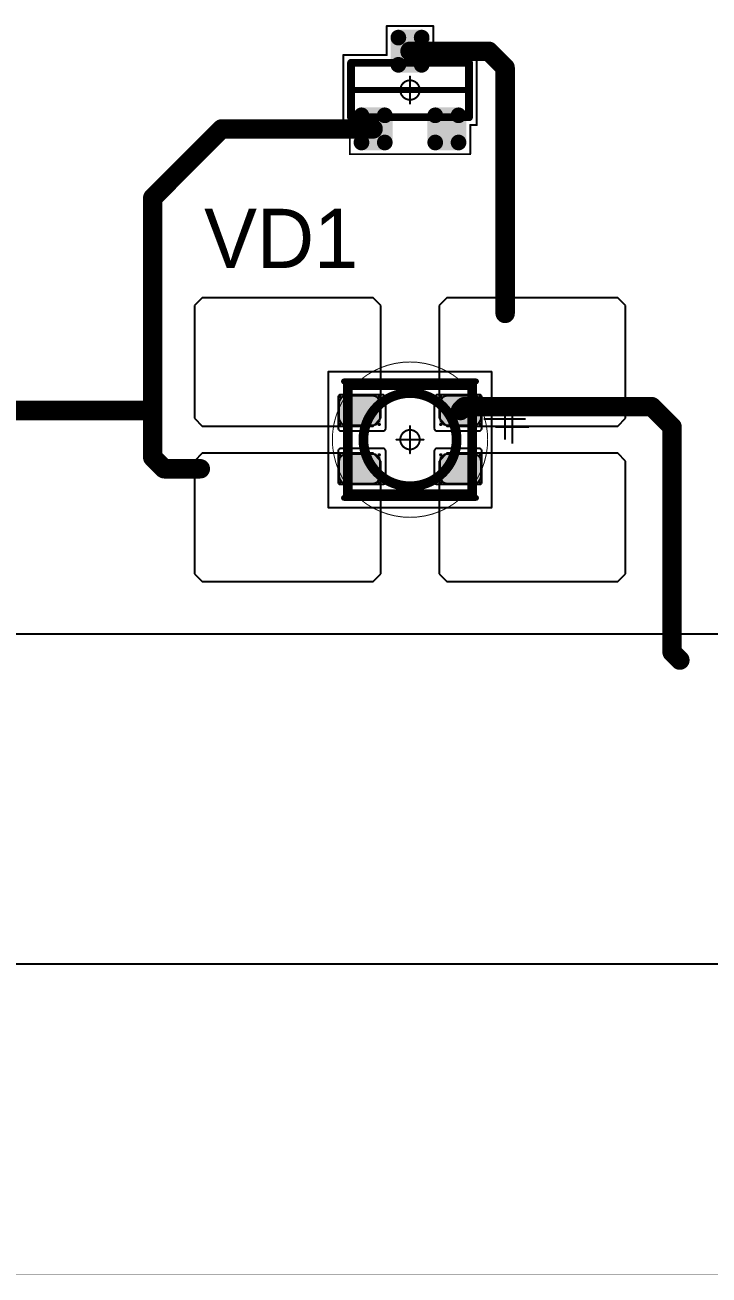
# Model space of a CAD drawing. Header units: millimetres. Extents: x 0 to 400, y 0 to 511.
# Drawn here: x 90.08 to 107.7, y 0 to 32.17 of the extents above; entities that cross this region are included whole.
import ezdxf

# ---------------------------------------------------------------- set-up
doc = ezdxf.new("R2010")
doc.units = ezdxf.units.MM
for name, color, linetype in [('Mechanical10', 56, 'Continuous'), ('Mechanical13', 56, 'Continuous'), ('Mechanical15', 56, 'Continuous'), ('Mechanical2', 216, 'Continuous'), ('TopLayer', 1, 'Continuous'), ('TopOverlay', 2, 'Continuous'), ('TopPaste', 8, 'Continuous'), ('TopSolder', 216, 'Continuous')]:
    doc.layers.add(name, color=color, linetype=linetype)

# ---------------------------------------------------------------- blocks, each defined once
blk = doc.blocks.new('SOT23_596')
at = {"layer": 'Mechanical13', "const_width": 0.2}
for points in [[(-0.7, 1.52), (0.7, 1.52)], [(-0.7, 1.52), (-0.7, -1.52)], [(0.7, 1.52), (0.7, -1.52)], [(-0.7, -1.52), (0.7, -1.52)]]:
    blk.add_lwpolyline(points, dxfattribs=at)
at = {"layer": 'Mechanical13', "const_width": 0.1}
for points in [[(-0.75, 1.52, 1), (-0.65, 1.52, 1)], [(-0.75, 1.52, 1), (-0.65, 1.52, 1)], [(0.65, 1.52, 1), (0.75, 1.52, 1)], [(0.65, 1.52, 1), (0.75, 1.52, 1)], [(-0.75, -1.52, 1), (-0.65, -1.52, 1)], [(-0.75, -1.52, 1), (-0.65, -1.52, 1)], [(0.65, -1.52, 1), (0.75, -1.52, 1)], [(0.65, -1.52, 1), (0.75, -1.52, 1)]]:
    blk.add_lwpolyline(points, format="xyb", close=True, dxfattribs=at)
at = {"layer": 'Mechanical15', "const_width": 0.05}
for points in [[(-0.9, 1.72), (-0.9, 1.55)], [(-0.9, 1.72), (0.9, 1.72)], [(0.9, 1.72), (0.9, 0.6)], [(-1.65, 1.55), (-1.65, -1.55)], [(-1.65, 1.55), (-0.9, 1.55)], [(0, 0.35), (0, -0.35)], [(0.9, 0.6), (1.65, 0.6)], [(1.65, 0.6), (1.65, -0.6)], [(-0.35, 0), (0.35, 0)], [(0.9, -0.6), (1.65, -0.6)], [(0.9, -0.6), (0.9, -1.72)], [(-1.65, -1.55), (-0.9, -1.55)], [(-0.9, -1.55), (-0.9, -1.72)], [(-0.9, -1.72), (0.9, -1.72)]]:
    blk.add_lwpolyline(points, dxfattribs=at)
at = {"layer": 'Mechanical15'}
for points, const_width in [([(-0.913, 1.72, 1), (-0.888, 1.72, 1)], 0.025), ([(-0.913, 1.72, 1), (-0.888, 1.72, 1)], 0.025), ([(0.888, 1.72, 1), (0.913, 1.72, 1)], 0.025), ([(0.888, 1.72, 1), (0.913, 1.72, 1)], 0.025), ([(-1.662, 1.55, 1), (-1.637, 1.55, 1)], 0.025), ([(-1.662, 1.55, 1), (-1.637, 1.55, 1)], 0.025), ([(-0.913, 1.55, 1), (-0.888, 1.55, 1)], 0.025), ([(-0.913, 1.55, 1), (-0.888, 1.55, 1)], 0.025), ([(-0.012, 0.35, 1), (0.012, 0.35, 1)], 0.025), ([(0.888, 0.6, 1), (0.913, 0.6, 1)], 0.025), ([(0.888, 0.6, 1), (0.913, 0.6, 1)], 0.025), ([(1.637, 0.6, 1), (1.662, 0.6, 1)], 0.025), ([(1.637, 0.6, 1), (1.662, 0.6, 1)], 0.025), ([(-0.362, 0, 1), (-0.337, 0, 1)], 0.025), ([(0.25, 0, 1), (-0.25, 0, 1)], 0.05), ([(-0.262, 0, 1), (-0.238, 0, 1)], 0.025), ([(0.238, 0, 1), (0.262, 0, 1)], 0.025), ([(0.337, 0, 1), (0.362, 0, 1)], 0.025), ([(-0.012, -0.35, 1), (0.012, -0.35, 1)], 0.025), ([(0.888, -0.6, 1), (0.913, -0.6, 1)], 0.025), ([(0.888, -0.6, 1), (0.913, -0.6, 1)], 0.025), ([(1.637, -0.6, 1), (1.662, -0.6, 1)], 0.025), ([(1.637, -0.6, 1), (1.662, -0.6, 1)], 0.025), ([(-1.662, -1.55, 1), (-1.637, -1.55, 1)], 0.025), ([(-1.662, -1.55, 1), (-1.637, -1.55, 1)], 0.025), ([(-0.913, -1.55, 1), (-0.888, -1.55, 1)], 0.025), ([(-0.913, -1.55, 1), (-0.888, -1.55, 1)], 0.025), ([(-0.913, -1.72, 1), (-0.888, -1.72, 1)], 0.025), ([(-0.913, -1.72, 1), (-0.888, -1.72, 1)], 0.025), ([(0.888, -1.72, 1), (0.913, -1.72, 1)], 0.025), ([(0.888, -1.72, 1), (0.913, -1.72, 1)], 0.025)]:
    blk.add_lwpolyline(points, format="xyb", close=True, dxfattribs=dict(at, const_width=const_width))
at = {"layer": 'TopLayer', "const_width": 0.1}
for points in [[(-1.4, 1.25, 1), (-1.3, 1.25, 1)], [(-0.7, 1.25, 1), (-0.6, 1.25, 1)], [(-1.4, 0.65, 1), (-1.3, 0.65, 1)], [(-0.7, 0.65, 1), (-0.6, 0.65, 1)], [(0.6, 0.3, 1), (0.7, 0.3, 1)], [(1.3, 0.3, 1), (1.4, 0.3, 1)], [(0.6, -0.3, 1), (0.7, -0.3, 1)], [(1.3, -0.3, 1), (1.4, -0.3, 1)], [(-1.4, -0.65, 1), (-1.3, -0.65, 1)], [(-0.7, -0.65, 1), (-0.6, -0.65, 1)], [(-1.4, -1.25, 1), (-1.3, -1.25, 1)], [(-0.7, -1.25, 1), (-0.6, -1.25, 1)]]:
    blk.add_lwpolyline(points, format="xyb", close=True, dxfattribs=at)
at = {"layer": 'TopLayer'}
for points in [[(-1.35, 1.35), (-1.35, 0.55), (-0.65, 1.35), (-0.65, 0.55)], [(-1.45, 1.25), (-1.45, 0.65), (-0.55, 1.25), (-0.55, 0.65)], [(0.65, 0.4), (0.65, -0.4), (1.35, 0.4), (1.35, -0.4)], [(0.55, 0.3), (0.55, -0.3), (1.45, 0.3), (1.45, -0.3)], [(-1.35, -0.55), (-1.35, -1.35), (-0.65, -0.55), (-0.65, -1.35)], [(-1.45, -0.65), (-1.45, -1.25), (-0.55, -0.65), (-0.55, -1.25)]]:
    blk.add_solid(points, dxfattribs=at)
at = {"layer": 'TopOverlay', "const_width": 0.15}
blk.add_lwpolyline([(0, 1.5), (0, -1.5)], dxfattribs=at)
at = {"layer": 'TopOverlay', "const_width": 0.075}
for points in [[(-0.038, 1.5, 1), (0.038, 1.5, 1)], [(-0.038, -1.5, 1), (0.038, -1.5, 1)]]:
    blk.add_lwpolyline(points, format="xyb", close=True, dxfattribs=at)
at = {"layer": 'TopPaste', "const_width": 0.075}
for points in [[(-1.387, 1.25, 1), (-1.313, 1.25, 1)], [(-0.687, 1.25, 1), (-0.613, 1.25, 1)], [(-1.387, 0.65, 1), (-1.313, 0.65, 1)], [(-0.687, 0.65, 1), (-0.613, 0.65, 1)], [(0.613, 0.3, 1), (0.687, 0.3, 1)], [(1.313, 0.3, 1), (1.387, 0.3, 1)], [(0.613, -0.3, 1), (0.687, -0.3, 1)], [(1.313, -0.3, 1), (1.387, -0.3, 1)], [(-1.387, -0.65, 1), (-1.313, -0.65, 1)], [(-0.687, -0.65, 1), (-0.613, -0.65, 1)], [(-1.387, -1.25, 1), (-1.313, -1.25, 1)], [(-0.687, -1.25, 1), (-0.613, -1.25, 1)]]:
    blk.add_lwpolyline(points, format="xyb", close=True, dxfattribs=at)
at = {"layer": 'TopPaste'}
for points in [[(-1.35, 1.325), (-1.35, 0.575), (-0.65, 1.325), (-0.65, 0.575)], [(-1.425, 1.25), (-1.425, 0.65), (-0.575, 1.25), (-0.575, 0.65)], [(0.65, 0.375), (0.65, -0.375), (1.35, 0.375), (1.35, -0.375)], [(0.575, 0.3), (0.575, -0.3), (1.425, 0.3), (1.425, -0.3)], [(-1.35, -0.575), (-1.35, -1.325), (-0.65, -0.575), (-0.65, -1.325)], [(-1.425, -0.65), (-1.425, -1.25), (-0.575, -0.65), (-0.575, -1.25)]]:
    blk.add_solid(points, dxfattribs=at)
at = {"layer": 'TopSolder', "const_width": 0.202}
for points in [[(-1.451, 1.25, 1), (-1.249, 1.25, 1)], [(-0.751, 1.25, 1), (-0.549, 1.25, 1)], [(-1.451, 0.65, 1), (-1.249, 0.65, 1)], [(-0.751, 0.65, 1), (-0.549, 0.65, 1)], [(0.549, 0.3, 1), (0.751, 0.3, 1)], [(1.249, 0.3, 1), (1.451, 0.3, 1)], [(0.549, -0.3, 1), (0.751, -0.3, 1)], [(1.249, -0.3, 1), (1.451, -0.3, 1)], [(-1.451, -0.65, 1), (-1.249, -0.65, 1)], [(-0.751, -0.65, 1), (-0.549, -0.65, 1)], [(-1.451, -1.25, 1), (-1.249, -1.25, 1)], [(-0.751, -1.25, 1), (-0.549, -1.25, 1)]]:
    blk.add_lwpolyline(points, format="xyb", close=True, dxfattribs=at)
at = {"layer": 'TopSolder'}
for points in [[(-1.35, 1.452), (-1.35, 0.448), (-0.65, 1.452), (-0.65, 0.448)], [(-1.552, 1.25), (-1.552, 0.65), (-0.448, 1.25), (-0.448, 0.65)], [(0.65, 0.502), (0.65, -0.502), (1.35, 0.502), (1.35, -0.502)], [(0.448, 0.3), (0.448, -0.3), (1.552, 0.3), (1.552, -0.3)], [(-1.35, -0.448), (-1.35, -1.452), (-0.65, -0.448), (-0.65, -1.452)], [(-1.552, -0.65), (-1.552, -1.25), (-0.448, -0.65), (-0.448, -1.25)]]:
    blk.add_solid(points, dxfattribs=at)
blk = doc.blocks.new('E65F_800')
at = {"layer": 'Mechanical13'}
for p, q in [((2.441, 1.071), (2.441, 0)), ((1.905, 0.536), (2.976, 0.536))]:
    blk.add_line(p, q, dxfattribs=at)
at = {"layer": 'Mechanical13', "const_width": 0.25}
for points in [[(-1.6, -1.4), (-1.6, 1.4)], [(-1.6, 1.4), (1.6, 1.4)], [(1.6, -1.4), (1.6, 1.4)], [(-1.6, -1.4), (1.6, -1.4)]]:
    blk.add_lwpolyline(points, dxfattribs=at)
at = {"layer": 'Mechanical13'}
for points, const_width in [([(-1.663, 1.4, 1), (-1.538, 1.4, 1)], 0.125), ([(-1.663, 1.4, 1), (-1.538, 1.4, 1)], 0.125), ([(1.2, 0, 1), (-1.2, 0, 1)], 0.25), ([(1.537, 1.4, 1), (1.662, 1.4, 1)], 0.125), ([(1.537, 1.4, 1), (1.662, 1.4, 1)], 0.125), ([(-1.263, 0, 1), (-1.138, 0, 1)], 0.125), ([(1.137, 0, 1), (1.262, 0, 1)], 0.125), ([(-1.663, -1.4, 1), (-1.538, -1.4, 1)], 0.125), ([(-1.663, -1.4, 1), (-1.538, -1.4, 1)], 0.125), ([(1.537, -1.4, 1), (1.662, -1.4, 1)], 0.125), ([(1.537, -1.4, 1), (1.662, -1.4, 1)], 0.125)]:
    blk.add_lwpolyline(points, format="xyb", close=True, dxfattribs=dict(at, const_width=const_width))
at = {"layer": 'Mechanical15', "const_width": 0.05}
for points in [[(-2.1, 1.75), (2.1, 1.75)], [(-2.1, -1.75), (-2.1, 1.75)], [(2.1, -1.75), (2.1, 1.75)], [(0, -0.35), (0, 0.35)], [(0, -0.35), (0, 0.35)], [(-0.35, 0), (0.35, 0)], [(-0.35, 0), (0.35, 0)], [(-2.1, -1.75), (2.1, -1.75)]]:
    blk.add_lwpolyline(points, dxfattribs=at)
at = {"layer": 'Mechanical15'}
for points, const_width in [([(-2.113, 1.75, 1), (-2.088, 1.75, 1)], 0.025), ([(-2.113, 1.75, 1), (-2.088, 1.75, 1)], 0.025), ([(2.087, 1.75, 1), (2.112, 1.75, 1)], 0.025), ([(2.087, 1.75, 1), (2.112, 1.75, 1)], 0.025), ([(-0.013, 0.35, 1), (0.012, 0.35, 1)], 0.025), ([(-0.013, 0.35, 1), (0.012, 0.35, 1)], 0.025), ([(-0.363, 0, 1), (-0.338, 0, 1)], 0.025), ([(-0.363, 0, 1), (-0.338, 0, 1)], 0.025), ([(0.25, 0, 1), (-0.25, 0, 1)], 0.05), ([(0.25, 0, 1), (-0.25, 0, 1)], 0.05), ([(-0.263, 0, 1), (-0.238, 0, 1)], 0.025), ([(-0.263, 0, 1), (-0.238, 0, 1)], 0.025), ([(0.237, 0, 1), (0.262, 0, 1)], 0.025), ([(0.237, 0, 1), (0.262, 0, 1)], 0.025), ([(0.337, 0, 1), (0.362, 0, 1)], 0.025), ([(0.337, 0, 1), (0.362, 0, 1)], 0.025), ([(-0.013, -0.35, 1), (0.012, -0.35, 1)], 0.025), ([(-0.013, -0.35, 1), (0.012, -0.35, 1)], 0.025), ([(-2.113, -1.75, 1), (-2.088, -1.75, 1)], 0.025), ([(-2.113, -1.75, 1), (-2.088, -1.75, 1)], 0.025), ([(2.087, -1.75, 1), (2.112, -1.75, 1)], 0.025), ([(2.087, -1.75, 1), (2.112, -1.75, 1)], 0.025)]:
    blk.add_lwpolyline(points, format="xyb", close=True, dxfattribs=dict(at, const_width=const_width))
at = {"layer": 'TopLayer'}
for p, q in [((-5.35, 3.65), (-5.55, 3.45)), ((-0.95, 3.65), (-5.35, 3.65)), ((-5.35, 3.65), (-5.35, 3.65)), ((-0.75, 3.45), (-0.95, 3.65)), ((0.95, 3.65), (0.75, 3.45)), ((5.35, 3.65), (0.95, 3.65)), ((0.95, 3.65), (0.95, 3.65)), ((5.55, 3.45), (5.35, 3.65)), ((-5.55, 3.45), (-5.55, 3.45)), ((-5.55, 3.45), (-5.55, 0.55)), ((-0.75, 0.55), (-0.75, 3.45)), ((0.75, 3.45), (0.75, 3.45)), ((0.75, 3.45), (0.75, 0.55)), ((5.55, 0.55), (5.55, 3.45)), ((-5.55, 0.55), (-5.35, 0.35)), ((-5.35, 0.35), (-0.95, 0.35)), ((-0.95, 0.35), (-0.75, 0.55)), ((0.75, 0.55), (0.95, 0.35)), ((0.95, 0.35), (5.35, 0.35)), ((5.35, 0.35), (5.55, 0.55)), ((-5.35, -0.35), (-5.55, -0.55)), ((-5.55, -0.55), (-5.55, -0.55)), ((-5.55, -0.55), (-5.55, -3.45)), ((-0.95, -0.35), (-5.35, -0.35)), ((-5.35, -0.35), (-5.35, -0.35)), ((-0.75, -0.55), (-0.95, -0.35)), ((-0.75, -3.45), (-0.75, -0.55)), ((0.95, -0.35), (0.75, -0.55)), ((0.75, -0.55), (0.75, -0.55)), ((0.75, -0.55), (0.75, -3.45)), ((5.35, -0.35), (0.95, -0.35)), ((0.95, -0.35), (0.95, -0.35)), ((5.55, -0.55), (5.35, -0.35)), ((5.55, -3.45), (5.55, -0.55)), ((-5.55, -3.45), (-5.35, -3.65)), ((-0.95, -3.65), (-0.75, -3.45)), ((0.75, -3.45), (0.95, -3.65)), ((5.35, -3.65), (5.55, -3.45)), ((-5.35, -3.65), (-0.95, -3.65)), ((0.95, -3.65), (5.35, -3.65))]:
    blk.add_line(p, q, dxfattribs=at)
at = {"layer": 'TopLayer', "const_width": 0.04}
for points in [[(-1.83, 1.11, 1), (-1.79, 1.11, 1)], [(-0.81, 1.11, 1), (-0.77, 1.11, 1)], [(0.77, 1.11, 1), (0.81, 1.11, 1)], [(1.79, 1.11, 1), (1.83, 1.11, 1)], [(-1.83, 0.39, 1), (-1.79, 0.39, 1)], [(-0.81, 0.39, 1), (-0.77, 0.39, 1)], [(0.77, 0.39, 1), (0.81, 0.39, 1)], [(1.79, 0.39, 1), (1.83, 0.39, 1)], [(-1.83, -0.39, 1), (-1.79, -0.39, 1)], [(-0.81, -0.39, 1), (-0.77, -0.39, 1)], [(0.77, -0.39, 1), (0.81, -0.39, 1)], [(1.79, -0.39, 1), (1.83, -0.39, 1)], [(-1.83, -1.11, 1), (-1.79, -1.11, 1)], [(-0.81, -1.11, 1), (-0.77, -1.11, 1)], [(0.77, -1.11, 1), (0.81, -1.11, 1)], [(1.79, -1.11, 1), (1.83, -1.11, 1)]]:
    blk.add_lwpolyline(points, format="xyb", close=True, dxfattribs=at)
at = {"layer": 'TopLayer'}
for points in [[(-1.85, 1.11), (-1.85, 0.39), (-0.75, 1.11), (-0.75, 0.39)], [(-1.81, 1.15), (-1.81, 0.35), (-0.79, 1.15), (-0.79, 0.35)], [(0.75, 1.11), (0.75, 0.39), (1.85, 1.11), (1.85, 0.39)], [(0.79, 1.15), (0.79, 0.35), (1.81, 1.15), (1.81, 0.35)], [(-1.85, -0.39), (-1.85, -1.11), (-0.75, -0.39), (-0.75, -1.11)], [(-1.81, -0.35), (-1.81, -1.15), (-0.79, -0.35), (-0.79, -1.15)], [(0.75, -0.39), (0.75, -1.11), (1.85, -0.39), (1.85, -1.11)], [(0.79, -0.35), (0.79, -1.15), (1.81, -0.35), (1.81, -1.15)]]:
    blk.add_solid(points, dxfattribs=at)
at = {"layer": 'TopOverlay'}
for p, q in [((2.628, 0.757), (2.628, -0.1)), ((2.2, 0.328), (3.057, 0.328))]:
    blk.add_line(p, q, dxfattribs=at)
at = {"layer": 'TopOverlay', "const_width": 0.15}
for points in [[(-1.7, 1.5), (1.7, 1.5)], [(-1.7, -1.5), (1.7, -1.5)]]:
    blk.add_lwpolyline(points, dxfattribs=at)
at = {"layer": 'TopOverlay', "const_width": 0.075}
for points in [[(-1.738, 1.5, 1), (-1.663, 1.5, 1)], [(1.662, 1.5, 1), (1.737, 1.5, 1)], [(-1.738, -1.5, 1), (-1.663, -1.5, 1)], [(1.662, -1.5, 1), (1.737, -1.5, 1)]]:
    blk.add_lwpolyline(points, format="xyb", close=True, dxfattribs=at)
at = {"layer": 'TopPaste'}
for p, q in [((-1.814, 1.011), (-1.829, 0.938)), ((-1.773, 1.073), (-1.814, 1.011)), ((-1.711, 1.114), (-1.773, 1.073)), ((-1.638, 1.129), (-1.711, 1.114)), ((-0.963, 1.129), (-1.638, 1.129)), ((-0.889, 1.114), (-0.963, 1.129)), ((-0.827, 1.073), (-0.889, 1.114)), ((-0.786, 1.011), (-0.827, 1.073)), ((-0.771, 0.938), (-0.786, 1.011)), ((0.786, 1.011), (0.771, 0.938)), ((0.827, 1.073), (0.786, 1.011)), ((0.889, 1.114), (0.827, 1.073)), ((0.962, 1.129), (0.889, 1.114)), ((1.637, 1.129), (0.962, 1.129)), ((1.711, 1.114), (1.637, 1.129)), ((1.773, 1.073), (1.711, 1.114)), ((1.814, 1.011), (1.773, 1.073)), ((1.829, 0.938), (1.814, 1.011)), ((-1.829, 0.938), (-1.829, 0.563)), ((-0.771, 0.563), (-0.771, 0.938)), ((0.771, 0.938), (0.771, 0.563)), ((1.829, 0.563), (1.829, 0.938)), ((-1.829, 0.563), (-1.814, 0.489)), ((-1.814, 0.489), (-1.773, 0.427)), ((-1.773, 0.427), (-1.711, 0.386)), ((-1.711, 0.386), (-1.638, 0.371)), ((-1.638, 0.371), (-0.963, 0.371)), ((-0.963, 0.371), (-0.889, 0.386)), ((-0.889, 0.386), (-0.827, 0.427)), ((-0.827, 0.427), (-0.786, 0.489)), ((-0.786, 0.489), (-0.771, 0.563)), ((0.771, 0.563), (0.786, 0.489)), ((0.786, 0.489), (0.827, 0.427)), ((0.827, 0.427), (0.889, 0.386)), ((0.889, 0.386), (0.962, 0.371)), ((0.962, 0.371), (1.637, 0.371)), ((1.637, 0.371), (1.711, 0.386)), ((1.711, 0.386), (1.773, 0.427)), ((1.773, 0.427), (1.814, 0.489)), ((1.814, 0.489), (1.829, 0.563)), ((-1.814, -0.489), (-1.829, -0.563)), ((-1.829, -0.563), (-1.829, -0.938)), ((-1.773, -0.427), (-1.814, -0.489)), ((-1.711, -0.386), (-1.773, -0.427)), ((-1.638, -0.371), (-1.711, -0.386)), ((-0.963, -0.371), (-1.638, -0.371)), ((-0.889, -0.386), (-0.963, -0.371)), ((-0.827, -0.427), (-0.889, -0.386)), ((-0.786, -0.489), (-0.827, -0.427)), ((-0.771, -0.563), (-0.786, -0.489)), ((-0.771, -0.938), (-0.771, -0.563)), ((0.786, -0.489), (0.771, -0.563)), ((0.771, -0.563), (0.771, -0.938)), ((0.827, -0.427), (0.786, -0.489)), ((0.889, -0.386), (0.827, -0.427)), ((0.962, -0.371), (0.889, -0.386)), ((1.637, -0.371), (0.962, -0.371)), ((1.711, -0.386), (1.637, -0.371)), ((1.773, -0.427), (1.711, -0.386)), ((1.814, -0.489), (1.773, -0.427)), ((1.829, -0.563), (1.814, -0.489)), ((1.829, -0.938), (1.829, -0.563)), ((-1.829, -0.938), (-1.814, -1.011)), ((-0.786, -1.011), (-0.771, -0.938)), ((0.771, -0.938), (0.786, -1.011)), ((1.814, -1.011), (1.829, -0.938)), ((-1.814, -1.011), (-1.773, -1.073)), ((-1.773, -1.073), (-1.711, -1.114)), ((-1.711, -1.114), (-1.638, -1.129)), ((-1.638, -1.129), (-0.963, -1.129)), ((-0.963, -1.129), (-0.889, -1.114)), ((-0.889, -1.114), (-0.827, -1.073)), ((-0.827, -1.073), (-0.786, -1.011)), ((0.786, -1.011), (0.827, -1.073)), ((0.827, -1.073), (0.889, -1.114)), ((0.889, -1.114), (0.962, -1.129)), ((0.962, -1.129), (1.637, -1.129)), ((1.637, -1.129), (1.711, -1.114)), ((1.711, -1.114), (1.773, -1.073)), ((1.773, -1.073), (1.814, -1.011))]:
    blk.add_line(p, q, dxfattribs=at)
at = {"layer": 'TopSolder'}
for p, q in [((-1.842, 1.129), (-1.85, 1.111)), ((-1.85, 1.111), (-1.85, 1.101)), ((-1.85, 1.101), (-1.85, 1.101)), ((-1.85, 1.101), (-1.85, 0.301)), ((-1.828, 1.143), (-1.842, 1.129)), ((-1.81, 1.151), (-1.828, 1.143)), ((-1.8, 1.151), (-1.81, 1.151)), ((-0.7, 1.151), (-1.8, 1.151)), ((-0.685, 1.151), (-0.7, 1.151)), ((-0.7, 1.151), (-0.7, 1.151)), ((-0.658, 1.139), (-0.685, 1.151)), ((-0.636, 1.118), (-0.658, 1.139)), ((-0.625, 1.09), (-0.636, 1.118)), ((-0.625, 1.076), (-0.625, 1.09)), ((-0.625, 0.301), (-0.625, 1.076)), ((0.636, 1.118), (0.625, 1.09)), ((0.625, 1.09), (0.625, 1.076)), ((0.625, 1.076), (0.625, 1.076)), ((0.625, 1.076), (0.625, 0.301)), ((0.657, 1.139), (0.636, 1.118)), ((0.685, 1.151), (0.657, 1.139)), ((0.7, 1.151), (0.685, 1.151)), ((1.8, 1.151), (0.7, 1.151)), ((1.81, 1.151), (1.8, 1.151)), ((1.8, 1.151), (1.8, 1.151)), ((1.828, 1.143), (1.81, 1.151)), ((1.842, 1.129), (1.828, 1.143)), ((1.85, 1.111), (1.842, 1.129)), ((1.85, 1.101), (1.85, 1.111)), ((1.85, 0.301), (1.85, 1.101)), ((-1.85, 0.301), (-1.85, 0.286)), ((-1.85, 0.286), (-1.839, 0.258)), ((-1.839, 0.258), (-1.818, 0.237)), ((-1.818, 0.237), (-1.79, 0.226)), ((-1.79, 0.226), (-1.775, 0.226)), ((-1.775, 0.226), (-1.775, 0.226)), ((-1.775, 0.226), (-0.7, 0.226)), ((-0.7, 0.226), (-0.685, 0.226)), ((-0.685, 0.226), (-0.658, 0.237)), ((-0.658, 0.237), (-0.636, 0.258)), ((-0.636, 0.258), (-0.625, 0.286)), ((-0.625, 0.286), (-0.625, 0.301)), ((-0.625, 0.301), (-0.625, 0.301)), ((0.625, 0.301), (0.625, 0.286)), ((0.625, 0.286), (0.636, 0.258)), ((0.636, 0.258), (0.657, 0.237)), ((0.657, 0.237), (0.685, 0.226)), ((0.685, 0.226), (0.7, 0.226)), ((0.7, 0.226), (0.7, 0.226)), ((0.7, 0.226), (1.775, 0.226)), ((1.775, 0.226), (1.79, 0.226)), ((1.79, 0.226), (1.817, 0.237)), ((1.817, 0.237), (1.839, 0.258)), ((1.839, 0.258), (1.85, 0.286)), ((1.85, 0.286), (1.85, 0.301)), ((1.85, 0.301), (1.85, 0.301)), ((-1.839, -0.257), (-1.85, -0.285)), ((-1.85, -0.285), (-1.85, -0.299)), ((-1.85, -0.299), (-1.85, -0.299)), ((-1.85, -0.299), (-1.85, -1.099)), ((-1.818, -0.236), (-1.839, -0.257)), ((-1.79, -0.224), (-1.818, -0.236)), ((-1.775, -0.224), (-1.79, -0.224)), ((-0.7, -0.224), (-1.775, -0.224)), ((-0.685, -0.224), (-0.7, -0.224)), ((-0.7, -0.224), (-0.7, -0.224)), ((-0.658, -0.236), (-0.685, -0.224)), ((-0.636, -0.257), (-0.658, -0.236)), ((-0.625, -0.285), (-0.636, -0.257)), ((-0.625, -0.299), (-0.625, -0.285)), ((-0.625, -1.074), (-0.625, -0.299)), ((0.636, -0.257), (0.625, -0.285)), ((0.625, -0.285), (0.625, -0.299)), ((0.625, -0.299), (0.625, -0.299)), ((0.625, -0.299), (0.625, -1.074)), ((0.657, -0.236), (0.636, -0.257)), ((0.685, -0.224), (0.657, -0.236)), ((0.7, -0.224), (0.685, -0.224)), ((1.775, -0.224), (0.7, -0.224)), ((1.79, -0.224), (1.775, -0.224)), ((1.775, -0.224), (1.775, -0.224)), ((1.817, -0.236), (1.79, -0.224)), ((1.839, -0.257), (1.817, -0.236)), ((1.85, -0.285), (1.839, -0.257)), ((1.85, -0.299), (1.85, -0.285)), ((1.85, -1.099), (1.85, -0.299)), ((-1.85, -1.099), (-1.85, -1.109)), ((-1.85, -1.109), (-1.842, -1.128)), ((-1.842, -1.128), (-1.828, -1.142)), ((-1.828, -1.142), (-1.81, -1.149)), ((-1.81, -1.149), (-1.8, -1.149)), ((-1.8, -1.149), (-0.7, -1.149)), ((-1.8, -1.149), (-1.8, -1.149)), ((-0.7, -1.149), (-0.685, -1.149)), ((-0.685, -1.149), (-0.658, -1.138)), ((-0.658, -1.138), (-0.636, -1.117)), ((-0.636, -1.117), (-0.625, -1.089)), ((-0.625, -1.089), (-0.625, -1.074)), ((-0.625, -1.074), (-0.625, -1.074)), ((0.625, -1.074), (0.625, -1.089)), ((0.625, -1.089), (0.636, -1.117)), ((0.636, -1.117), (0.657, -1.138)), ((0.657, -1.138), (0.685, -1.149)), ((0.685, -1.149), (0.7, -1.149)), ((0.7, -1.149), (1.8, -1.149)), ((0.7, -1.149), (0.7, -1.149)), ((1.8, -1.149), (1.81, -1.149)), ((1.81, -1.149), (1.828, -1.142)), ((1.828, -1.142), (1.842, -1.128)), ((1.842, -1.128), (1.85, -1.109)), ((1.85, -1.109), (1.85, -1.099)), ((1.85, -1.099), (1.85, -1.099))]:
    blk.add_line(p, q, dxfattribs=at)

msp = doc.modelspace()

# ---------------------------------------------------------------- linework, layer by layer
at = {"layer": 'Mechanical10', "const_width": 0.01}
msp.add_lwpolyline([(0, 0), (400, 0)], dxfattribs=at)
at = {"layer": 'Mechanical2'}
for points, const_width in [([(102, 21.5, 1), (98, 21.5, 1)], 0.0254), ([(100, 23.5, 1), (100, 23.5, 1)], 0.0005), ([(97.994, 21.5, 1), (98.006, 21.5, 1)], 0.0127), ([(98, 21.5, 1), (98, 21.5, 1)], 0.0005), ([(101.994, 21.5, 1), (102.006, 21.5, 1)], 0.0127), ([(102, 21.5, 1), (102, 21.5, 1)], 0.0005), ([(100, 19.5, 1), (100, 19.5, 1)], 0.0005)]:
    msp.add_lwpolyline(points, format="xyb", close=True, dxfattribs=dict(at, const_width=const_width))
at = {"layer": 'Mechanical2', "const_width": 0.001}
for points in [[(100, 19.5), (100, 23.5)], [(98, 21.5), (102, 21.5)]]:
    msp.add_lwpolyline(points, dxfattribs=at)
at = {"layer": 'TopLayer'}
for p, q in [((51.875, 16.5), (120.5, 16.5)), ((195.875, 8), (43.25, 8))]:
    msp.add_line(p, q, dxfattribs=at)
at = {"layer": 'TopLayer', "const_width": 0.5}
for points in [[(100, 31.5), (102.025, 31.5)], [(102.025, 31.5), (102.45, 31.075)], [(102.45, 24.75), (102.45, 31.075)], [(93.375, 27.725), (95.15, 29.5)], [(95.15, 29.5), (99.05, 29.5)], [(93.375, 22.15), (93.375, 27.725)], [(101.3, 22.25), (101.4, 22.35)], [(101.4, 22.35), (106.225, 22.35)], [(106.225, 22.35), (106.75, 21.825)], [(81.3, 22.25), (93.275, 22.25)], [(93.275, 22.25), (93.375, 22.15)], [(93.375, 21.043), (93.375, 22.15)], [(106.75, 16.025), (106.75, 21.825)], [(93.375, 21.043), (93.668, 20.75)], [(93.668, 20.75), (94.6, 20.75)], [(106.75, 16.025), (106.95, 15.825)]]:
    msp.add_lwpolyline(points, dxfattribs=at)
at = {"layer": 'TopLayer', "const_width": 0.25}
for points in [[(99.875, 31.5, 1), (100.125, 31.5, 1)], [(101.9, 31.5, 1), (102.15, 31.5, 1)], [(101.9, 31.5, 1), (102.15, 31.5, 1)], [(102.325, 31.075, 1), (102.575, 31.075, 1)], [(102.325, 31.075, 1), (102.575, 31.075, 1)], [(95.025, 29.5, 1), (95.275, 29.5, 1)], [(95.025, 29.5, 1), (95.275, 29.5, 1)], [(98.925, 29.5, 1), (99.175, 29.5, 1)], [(93.25, 27.725, 1), (93.5, 27.725, 1)], [(93.25, 27.725, 1), (93.5, 27.725, 1)], [(102.325, 24.75, 1), (102.575, 24.75, 1)], [(101.275, 22.35, 1), (101.525, 22.35, 1)], [(101.275, 22.35, 1), (101.525, 22.35, 1)], [(106.1, 22.35, 1), (106.35, 22.35, 1)], [(106.1, 22.35, 1), (106.35, 22.35, 1)], [(93.15, 22.25, 1), (93.4, 22.25, 1)], [(93.15, 22.25, 1), (93.4, 22.25, 1)], [(93.25, 22.15, 1), (93.5, 22.15, 1)], [(93.25, 22.15, 1), (93.5, 22.15, 1)], [(93.25, 22.15, 1), (93.5, 22.15, 1)], [(101.175, 22.25, 1), (101.425, 22.25, 1)], [(106.625, 21.825, 1), (106.875, 21.825, 1)], [(106.625, 21.825, 1), (106.875, 21.825, 1)], [(93.25, 21.043, 1), (93.5, 21.043, 1)], [(93.25, 21.043, 1), (93.5, 21.043, 1)], [(93.543, 20.75, 1), (93.793, 20.75, 1)], [(93.543, 20.75, 1), (93.793, 20.75, 1)], [(94.475, 20.75, 1), (94.725, 20.75, 1)], [(106.625, 16.025, 1), (106.875, 16.025, 1)], [(106.625, 16.025, 1), (106.875, 16.025, 1)], [(106.825, 15.825, 1), (107.075, 15.825, 1)]]:
    msp.add_lwpolyline(points, format="xyb", close=True, dxfattribs=at)

# ---------------------------------------------------------------- block references
for name, p, rotation in [('SOT23_596', (100, 30.5), 90), ('E65F_800', (100, 21.5), 360)]:
    msp.add_blockref(name, p, dxfattribs=dict(rotation=rotation))

# ---------------------------------------------------------------- texts
at = {"layer": 'TopOverlay'}
msp.add_text('VD1', height=1.524, dxfattribs=at).set_placement((94.699, 25.92))

doc.saveas('drawing.dxf')
